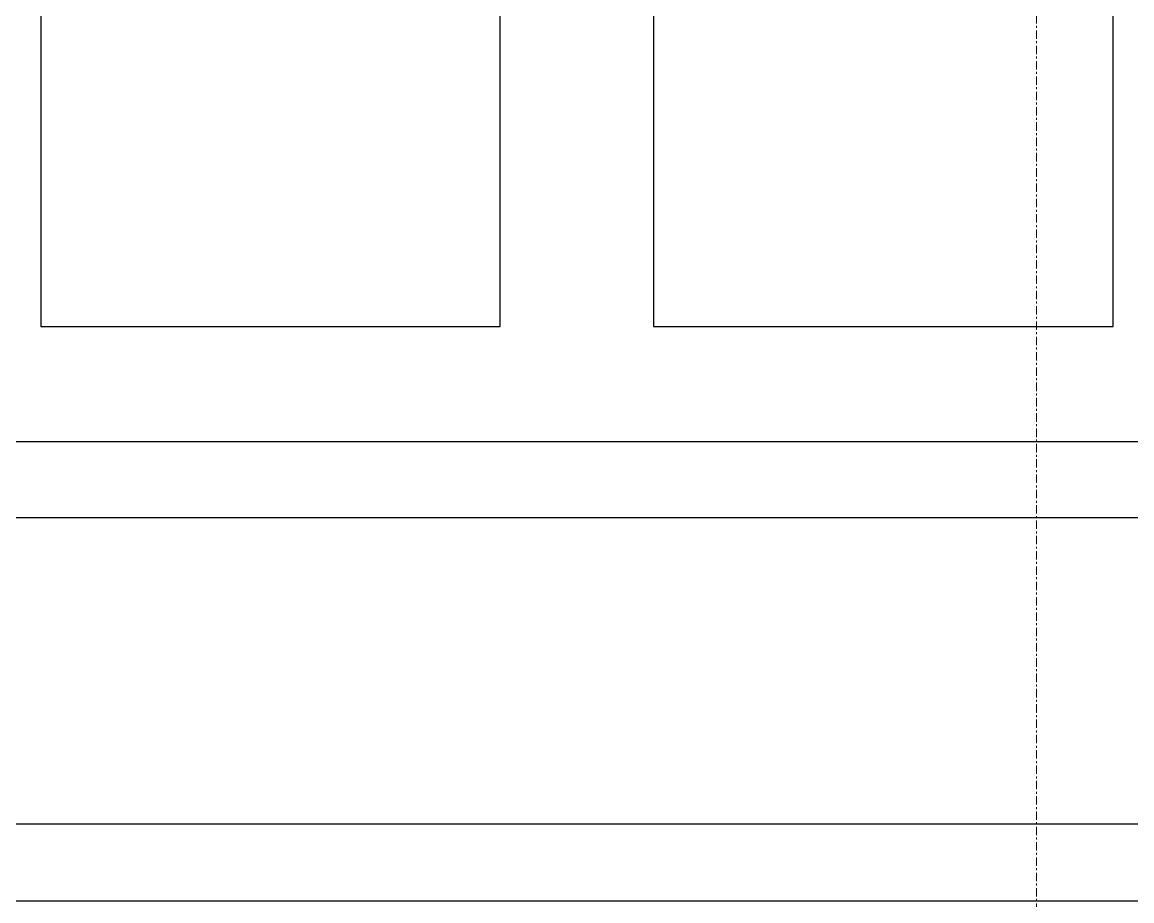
# Model space of a CAD drawing. Header units: millimetres. Extents: x -795739 to -715748, y -34378 to 22353.
# Drawn here: x -745344 to -744620, y 6962 to 7535 of the extents above; entities that cross this region are included whole.
import ezdxf
from ezdxf.xclip import XClip

# ---------------------------------------------------------------- set-up
doc = ezdxf.new("R2010")
doc.units = ezdxf.units.MM
doc.header["$XCLIPFRAME"] = 0
doc.linetypes.add('DPA_Grid _ Level 100', pattern=[10, 5.5, -1.6, 1.3, -1.6])
for name, color, linetype in [('000 - WIPEOUT', 250, 'Continuous'), ('A04_TUBE SERIES', 2, 'Continuous'), ('A11_ALU.SOLID SHEET', 2, 'Continuous')]:
    doc.layers.add(name, color=color, linetype=linetype)
doc.layers.add('S-GRID', color=251, linetype='Continuous', lineweight=9)

# ---------------------------------------------------------------- blocks, each defined once
blk = doc.blocks.new('*U1241')
at = {"layer": 'S-GRID', "linetype": 'DPA_Grid _ Level 100'}
blk.add_line((34200, -21374.65), (34200, 16961.25), dxfattribs=at)
blk = doc.blocks.new('*U683')
blk.add_attdef('EXTR.OVL-LENGTH_', (-25, -59.09), '', height=5)
blk.add_wipeout([(-25, 25), (25, -25), (25, 6873.5), (-25, 6823.5)]).dxf.layer = '000 - WIPEOUT'
at = {"layer": 'A04_TUBE SERIES', "color": 0}
blk.add_lwpolyline([(-25, 25), (25, -25), (25, 6873.5), (-25, 6823.5)], close=True, dxfattribs=at)
blk = doc.blocks.new('*U684')
blk.add_attdef('EXTR.OVL-LENGTH_', (-25, -59.09), '', height=5)
blk.add_wipeout([(-25, -25), (25, 25), (25, 6317.5), (-25, 6367.5)]).dxf.layer = '000 - WIPEOUT'
at = {"layer": 'A04_TUBE SERIES', "color": 0}
blk.add_lwpolyline([(-25, -25), (25, 25), (25, 6317.5), (-25, 6367.5)], close=True, dxfattribs=at)
blk = doc.blocks.new('*U901')
at = {"layer": 'A04_TUBE SERIES', "color": 0, "linetype": 'ByBlock', "xscale": -1, "rotation": 270}
blk.add_blockref('*U683', (25, 2475), dxfattribs=at)
at = {"layer": 'A04_TUBE SERIES', "color": 0, "linetype": 'ByBlock', "rotation": 270}
blk.add_blockref('*U684', (278, 2225), dxfattribs=at)
blk = doc.blocks.new('*U906')
at = {"color": 3}
for points in [[(-225, 2950), (225, 2950), (225, 2650), (-225, 2650)], [(-225, 2550), (225, 2550), (225, 2250), (-225, 2250)]]:
    blk.add_wipeout(points, dxfattribs=at).dxf.layer = '000 - WIPEOUT'
at = {"layer": 'A11_ALU.SOLID SHEET', "color": 0, "linetype": 'ByBlock'}
for points in [[(-225, 2650), (225, 2650), (225, 2950), (-225, 2950)], [(-225, 2250), (225, 2250), (225, 2550), (-225, 2550)]]:
    blk.add_lwpolyline(points, close=True, dxfattribs=at)
blk = doc.blocks.new('*U1025')
at = {"layer": 'A11_ALU.SOLID SHEET', "linetype": 'ByBlock', "rotation": 90}
blk.add_blockref('*U906', (2300, 3982.5), dxfattribs=at)
at = {"layer": 'A11_ALU.SOLID SHEET'}
blk.add_blockref('*U901', (-1149.25, 1182.5), dxfattribs=at)

msp = doc.modelspace()

# ---------------------------------------------------------------- block references
ref = msp.add_blockref('*U1025', (-744682.37, 3579.02))
XClip(ref).set_block_clipping_path([(-45801.3280238605, -9620.0077451947), (23704.0078937773, 10334.9999958097)])

# ---------------------------------------------------------------- next in the draw order: block references
msp.add_blockref('*U1241', (-778882.37, 3579.02))

doc.saveas('drawing.dxf')
